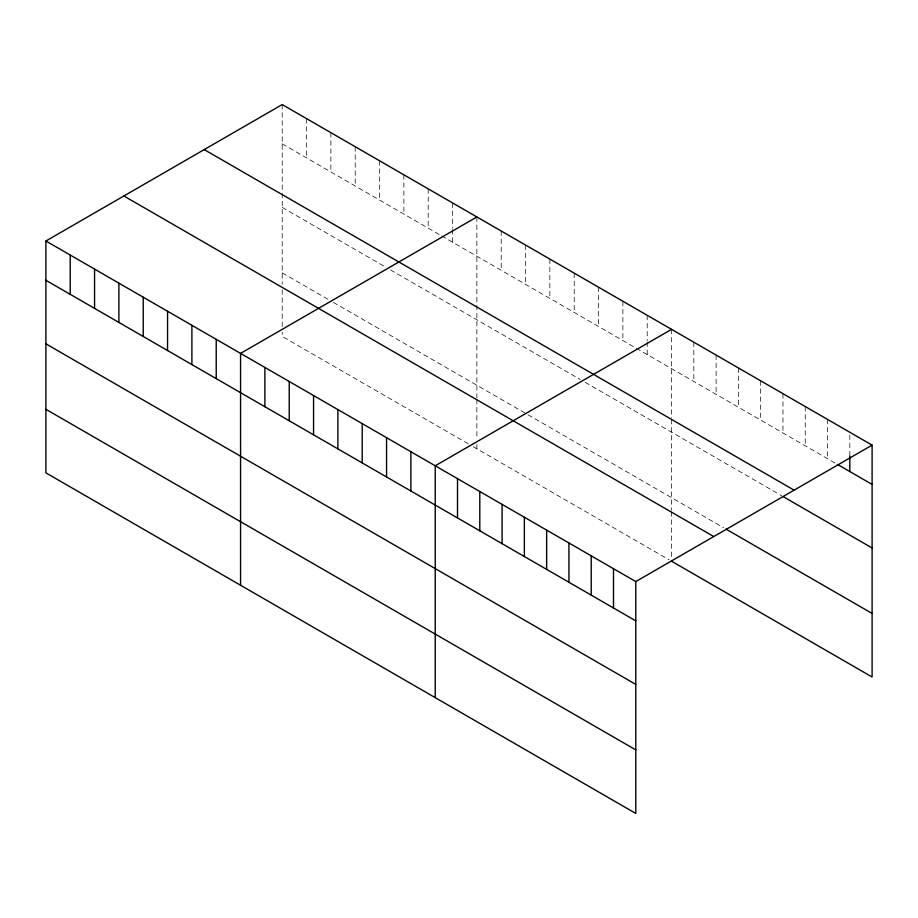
<?xml version="1.0" encoding="UTF-8"?>
<svg xmlns="http://www.w3.org/2000/svg" width="918" height="918" viewBox="0 0 918 918"><rect width="100%" height="100%" fill="white"/><g stroke="black" fill="none" stroke-linecap="round" stroke-linejoin="round"><path stroke-width="0.69" stroke-dasharray="4.59 3.44" d="M282.216 104.572L282.216 191.873M282.216 143.851L440.376 235.169M441.592 235.869L635.038 347.555M636.254 348.255L836.195 463.693M282.216 207.399L385.629 267.104M390.494 269.915L580.291 379.49M585.156 382.301L781.723 495.789M282.216 272.875L330.882 300.966M333.314 302.378L525.544 413.364M527.976 414.764L723.533 527.666M468.364 443.887L282.216 336.424L282.216 332.19M473.229 446.699L669.107 559.785M849.816 435.086L849.816 456.12M827.531 419.411L827.531 458.69M805.247 406.548L805.247 445.827M782.962 393.684L782.962 432.963M760.678 380.809L760.678 420.088M738.393 367.946L738.393 407.225M716.109 355.082L716.109 394.361M693.824 342.219L693.824 381.498M671.54 329.355L671.54 418.057M671.54 419.469L671.54 510.362M671.54 511.774L671.54 558.374M647.201 315.299L647.201 340.555M647.201 341.955L647.201 354.577M622.874 301.253L622.874 340.532M598.536 287.208L598.536 326.487M574.209 273.162L574.209 312.441M549.871 259.106L549.871 298.384M525.544 245.06L525.544 284.339M501.205 231.015L501.205 270.294M476.878 216.958L476.878 397.976M476.878 399.387L476.878 438.919M476.878 444.576L476.878 448.81M452.54 202.912L452.54 228.169M452.54 229.569L452.54 242.191M428.213 188.867L428.213 228.146M403.874 174.822L403.874 214.101M379.547 160.765L379.547 200.044M355.209 146.719L355.209 185.998M330.882 132.674L330.882 171.953M306.543 118.629L306.543 157.907M282.216 193.285L282.216 284.167M282.216 289.824L282.216 326.533"/><path stroke-width="1.38" d="M45.9 241.009L635.784 581.576L635.784 813.428L45.9 472.862L45.9 241.009L282.216 104.572L872.1 445.138L872.1 676.991L671.54 561.196M476.878 216.958L240.562 353.396L240.562 585.248M671.54 329.355L435.224 465.782L435.224 697.634M635.784 581.576L872.1 445.138M837.434 464.405L872.1 484.417M204.232 149.6L794.116 490.166M782.962 496.5L872.1 547.966M726.012 529.101L872.1 613.442M123.884 195.993L713.768 536.56M45.9 280.288L635.784 620.855M45.9 343.837L635.784 684.403M45.9 409.313L635.784 749.88M849.816 456.12L849.816 471.554M613.499 568.712L613.499 607.991M591.215 555.849L591.215 595.128M568.931 542.986L568.931 582.264M546.646 530.111L546.646 569.389M524.362 517.247L524.362 556.526M502.077 504.384L502.077 543.663M479.793 491.52L479.793 530.799M457.508 478.657L457.508 517.936M410.885 451.736L410.885 491.015M386.558 437.691L386.558 476.97M362.22 423.646L362.22 462.924M337.893 409.589L337.893 448.868M313.554 395.543L313.554 434.822M289.227 381.498L289.227 420.777M264.889 367.452L264.889 406.731M216.223 339.35L216.223 378.629M191.896 325.305L191.896 364.584M167.558 311.259L167.558 350.538M143.231 297.202L143.231 336.481M118.892 283.157L118.892 322.436M94.565 269.112L94.565 308.391M70.227 255.066L70.227 294.345"/></g></svg>
